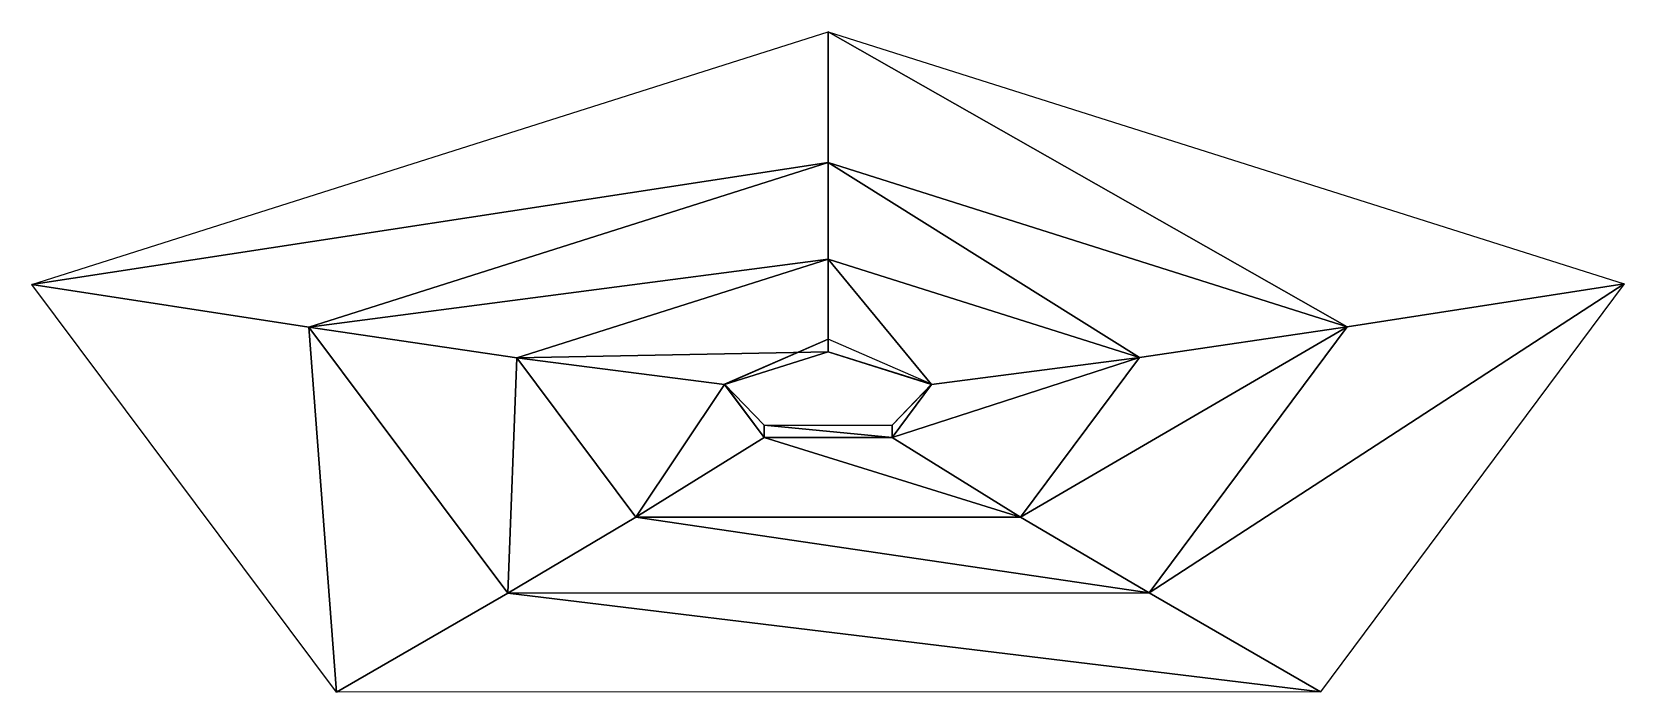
# Model space of a CAD drawing. Header units: metres. Extents: x -1.17 to 1.57, y -0.57 to 0.56.
import ezdxf

# ---------------------------------------------------------------- set-up
doc = ezdxf.new("R2010")
doc.units = ezdxf.units.M

msp = doc.modelspace()

# ---------------------------------------------------------------- linework, layer by layer
at = {"layer": 'Shooter'}
for points in [[(-1.166418, 0.130076, 0.068913), (0.200421, 0.563156, -0.193325), (0.200421, 0.338879, -0.24949)], [(0.200421, 0.563156, -0.193325), (1.091243, 0.056975, -0.307148), (0.200421, 0.338879, -0.24949)], [(0.200421, 0.563156, -0.193325), (1.566734, 0.130782, 0.06742), (1.091243, 0.056975, -0.307148)], [(-1.166418, 0.130076, 0.068913), (0.200421, 0.338879, -0.24949), (-0.690744, 0.056515, -0.306174)], [(-0.690744, 0.056515, -0.306174), (0.200421, 0.338879, -0.24949), (0.200421, 0.173355, -0.076151)], [(0.200421, 0.338879, -0.24949), (0.734624, 0.004305, -0.37261), (0.200421, 0.173355, -0.076151)], [(0.200421, 0.338879, -0.24949), (1.091243, 0.056975, -0.307148), (0.734624, 0.004305, -0.37261)], [(-0.690744, 0.056515, -0.306174), (0.200421, 0.173355, -0.076151), (-0.333988, 0.004029, -0.372026)], [(-0.333988, 0.004029, -0.372026), (0.200421, 0.173355, -0.076151), (0.200421, 0.014275, -0.039876)], [(0.200421, 0.173355, -0.076151), (0.378005, -0.041922, 0.079039), (0.200421, 0.014275, -0.039876)], [(0.200421, 0.173355, -0.076151), (0.734624, 0.004305, -0.37261), (0.378005, -0.041922, 0.079039)], [(-0.643245, -0.569444, 1.549129), (-1.166418, 0.130076, 0.068913), (-0.690744, 0.056515, -0.306174)], [(1.566734, 0.130782, 0.06742), (0.751381, -0.399281, 0.658309), (1.091243, 0.056975, -0.307148)], [(1.566734, 0.130782, 0.06742), (1.045465, -0.569008, 1.548206), (0.751381, -0.399281, 0.658309)], [(-0.643245, -0.569444, 1.549129), (-0.690744, 0.056515, -0.306174), (-0.349641, -0.399565, 0.658911)], [(-0.349641, -0.399565, 0.658911), (-0.690744, 0.056515, -0.306174), (-0.333988, 0.004029, -0.372026)], [(1.091243, 0.056975, -0.307148), (0.530818, -0.2693, 0.20635), (0.734624, 0.004305, -0.37261)], [(1.091243, 0.056975, -0.307148), (0.751381, -0.399281, 0.658309), (0.530818, -0.2693, 0.20635)], [(0.022768, -0.042014, 0.079233), (0.200421, 0.035752, 0.927299), (0.022768, -0.041311, 1.31342)], [(0.022768, -0.042014, 0.079233), (0.200421, 0.014275, -0.039876), (0.200421, 0.035752, 0.927299)], [(0.200421, 0.014275, -0.039876), (0.378005, -0.041219, 1.313225), (0.200421, 0.035752, 0.927299)], [(-0.349641, -0.399565, 0.658911), (-0.333988, 0.004029, -0.372026), (-0.129437, -0.269471, 0.206711)], [(-0.333988, 0.004029, -0.372026), (0.200421, 0.014275, -0.039876), (0.022768, -0.042014, 0.079233)], [(-0.129437, -0.269471, 0.206711), (-0.333988, 0.004029, -0.372026), (0.022768, -0.042014, 0.079233)], [(0.200421, 0.014275, -0.039876), (0.378005, -0.041922, 0.079039), (0.378005, -0.041219, 1.313225)], [(0.734624, 0.004305, -0.37261), (0.310254, -0.132876, 0.271502), (0.378005, -0.041922, 0.079039)], [(0.734624, 0.004305, -0.37261), (0.530818, -0.2693, 0.20635), (0.310254, -0.132876, 0.271502)], [(-0.129437, -0.269471, 0.206711), (0.022768, -0.042014, 0.079233), (0.090767, -0.132933, 0.271622)], [(0.090767, -0.132933, 0.271622), (0.022768, -0.041311, 1.31342), (0.090767, -0.111456, 1.995328)], [(0.090767, -0.132933, 0.271622), (0.022768, -0.042014, 0.079233), (0.022768, -0.041311, 1.31342)], [(0.378005, -0.041922, 0.079039), (0.310254, -0.111399, 1.995208), (0.378005, -0.041219, 1.313225)], [(0.378005, -0.041922, 0.079039), (0.310254, -0.132876, 0.271502), (0.310254, -0.111399, 1.995208)], [(0.530818, -0.2693, 0.20635), (-0.129437, -0.269471, 0.206711), (0.090767, -0.132933, 0.271622)], [(0.310254, -0.132876, 0.271502), (0.090767, -0.111456, 1.995328), (0.310254, -0.111399, 1.995208)], [(0.310254, -0.132876, 0.271502), (0.090767, -0.132933, 0.271622), (0.090767, -0.111456, 1.995328)], [(0.530818, -0.2693, 0.20635), (0.090767, -0.132933, 0.271622), (0.310254, -0.132876, 0.271502)], [(0.751381, -0.399281, 0.658309), (-0.349641, -0.399565, 0.658911), (-0.129437, -0.269471, 0.206711)], [(0.751381, -0.399281, 0.658309), (-0.129437, -0.269471, 0.206711), (0.530818, -0.2693, 0.20635)], [(1.045465, -0.569008, 1.548206), (-0.643245, -0.569444, 1.549129), (-0.349641, -0.399565, 0.658911)], [(1.045465, -0.569008, 1.548206), (-0.349641, -0.399565, 0.658911), (0.751381, -0.399281, 0.658309)]]:
    msp.add_3dface(points, dxfattribs=at)

doc.saveas('drawing.dxf')
